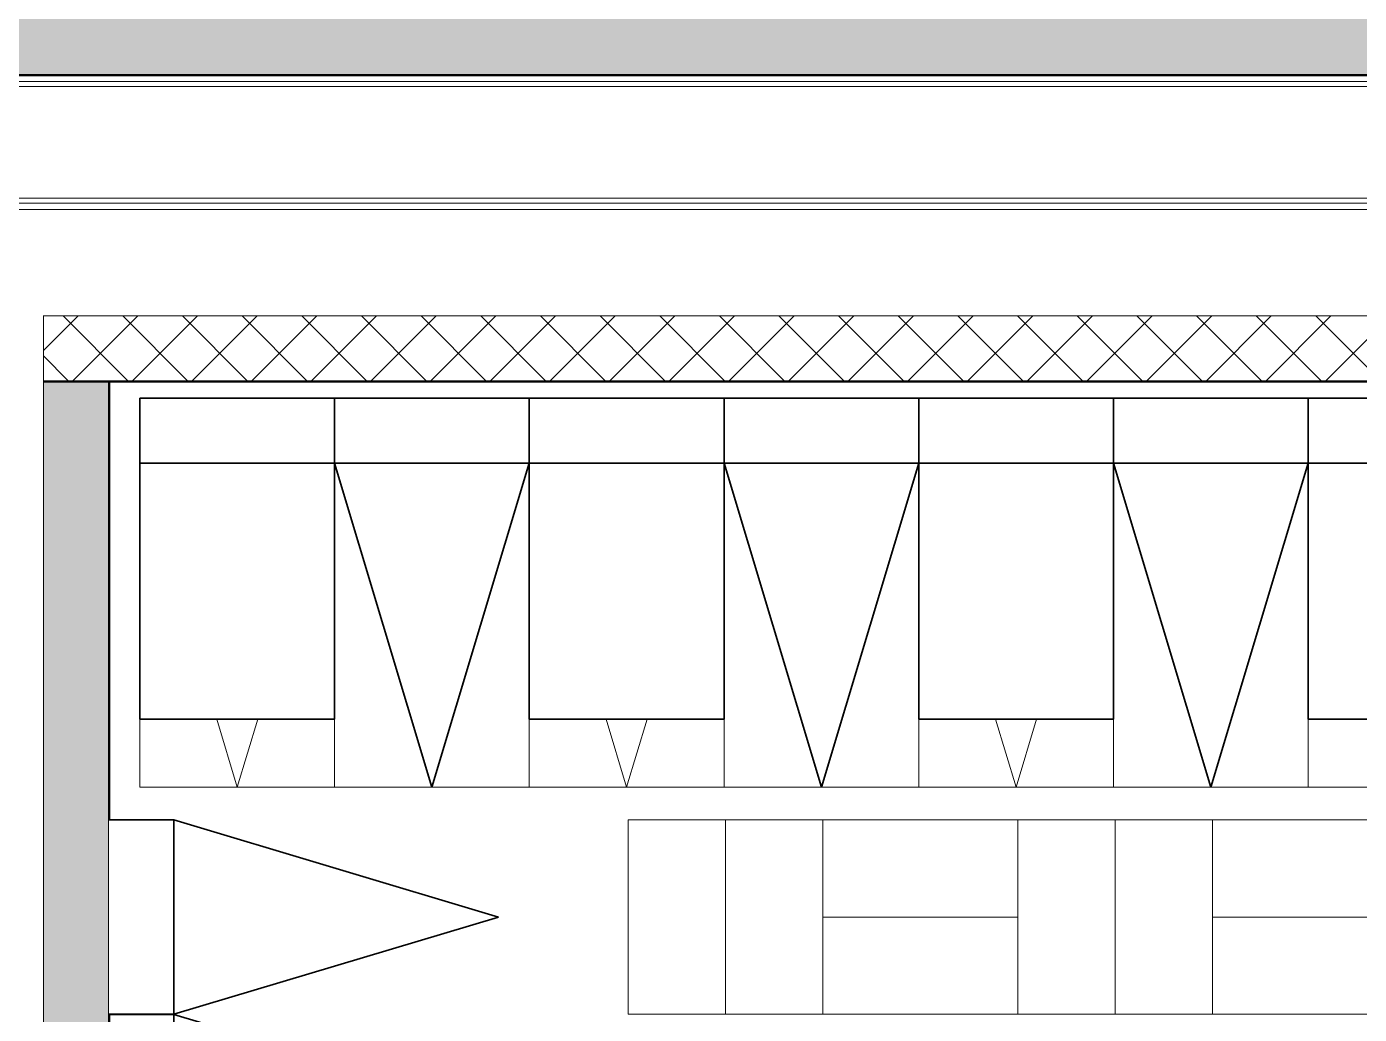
# Model space of a CAD drawing. Header units: millimetres. Extents: x -48147 to 1417267, y -496296 to 18123.
# Drawn here: x 1397013 to 1399067, y -489121 to -487598 of the extents above; entities that cross this region are included whole.
import ezdxf

# ---------------------------------------------------------------- set-up
doc = ezdxf.new("R2010")
doc.units = ezdxf.units.MM
doc.header["$MEASUREMENT"] = 0
doc.linetypes.add('Wipeout_Contour', pattern=[1000, 0, -1000])
for name, color, linetype in [('A-230-M_FLOOR.IFC Import', 7, 'Continuous'), ('New_A-20-M_ Acoustic chambers', 7, 'Continuous'), ('New_A-25-M_Wall_Int', 7, 'Continuous'), ('S-280-M_STRUCT_FRAME.IFC Import', 7, 'Continuous')]:
    doc.layers.add(name, color=color, linetype=linetype)
for name, color, linetype, lineweight, true_color in [('A-230-M_FLOOR.IFC Import_Pen_No__109', 7, 'Continuous', 15, 0xa6a6a6), ('A-230-M_FLOOR.IFC Import_Pen_No__29', 7, 'Continuous', 50, 0x2a2a2a), ('New_A-20-M_ Acoustic chambers _Pen_No__162', 7, 'Continuous', 0, 0xe47200), ('New_A-20-M_ Acoustic chambers _Pen_No__27', 7, 'Continuous', 50, 0x2a2a2a), ('New_A-20-M_ Acoustic chambers _Pen_No__29', 7, 'Continuous', 50, 0x2a2a2a), ('New_A-20-M_ Acoustic chambers _Pen_No__53', 7, 'Continuous', 35, 0x444444), ('New_A-20-M_ Acoustic chambers _Pen_No__81', 7, 'Continuous', 20, 0x6a6a6a)]:
    doc.layers.add(name, color=color, linetype=linetype, lineweight=lineweight, true_color=true_color)
doc.layers.add('New_A-20-M_ Acoustic chambers _Pen_No__101', color=252, linetype='Continuous', lineweight=15)
doc.layers.add('S-280-M_STRUCT_FRAME.IFC Import_Pen_No__90', color=8, linetype='Continuous', lineweight=20)

# ---------------------------------------------------------------- blocks, each defined once
blk = doc.blocks.new('Section Elem_102_2', base_point=(1376122.5, -491272.8))
at = {"layer": 'New_A-20-M_ Acoustic chambers _Pen_No__162', "linetype": 'Continuous', "lineweight": 0, "true_color": 0x391c00}
blk.add_hatch(color=28, dxfattribs=at).paths.add_polyline_path([(1397140.4, -491270.8), (1397140.4, -488144.8), (1397038.4, -488144.8), (1397038.4, -491270.8)])
at = {"layer": 'New_A-20-M_ Acoustic chambers _Pen_No__27', "linetype": 'Continuous'}
for p, q in [((1397038.4, -488144.8), (1397038.4, -491270.8)), ((1397140.4, -488144.8), (1397140.4, -488820.8)), ((1397140.4, -489120.8), (1397140.4, -489120.9)), ((1397140.4, -489420.8), (1397140.4, -489420.9)), ((1397140.4, -489720.8), (1397140.4, -489720.9)), ((1397140.4, -490020.8), (1397140.4, -490020.9)), ((1397140.4, -491220.8), (1397140.4, -491270.8))]:
    blk.add_line(p, q, dxfattribs=at)
at = {"layer": 'New_A-20-M_ Acoustic chambers _Pen_No__27', "linetype": 'Continuous', "flags": 128}
blk.add_lwpolyline([(1397140.4, -488820.8), (1397140.4, -489120.9), (1397140.4, -489420.8), (1397140.4, -489720.8), (1397140.4, -490020.8), (1397140.4, -490320.8), (1397140.4, -490620.8), (1397140.4, -490920.8), (1397140.4, -491220.8)], dxfattribs=at)
blk = doc.blocks.new('Section Elem_348_2', base_point=(1376122.5, -491272.8))
at = {"color": 254, "linetype": 'Wipeout_Contour', "lineweight": 0, "ltscale": 5930724.459498076}
blk.add_wipeout([(1397038.4, -488042.8), (1397038.4, -488144.8), (1403037.9, -488144.8), (1403037.9, -488042.8)], dxfattribs=at).dxf.layer = 'New_A-20-M_ Acoustic chambers'
at = {"layer": 'New_A-20-M_ Acoustic chambers _Pen_No__81', "linetype": 'Continuous'}
h = blk.add_hatch(dxfattribs=at)
h.set_pattern_fill('Concrete_Block_0002', color=256, style=0, pattern_type=2)
h.set_pattern_definition([(45, (1376122.47, -491272.82), (-45.96194, 45.96194), []), (135, (1376122.47, -491272.82), (45.96194, 45.96194), [])])
h.paths.add_polyline_path([(1397038.4, -488042.8), (1397038.4, -488144.8), (1403037.9, -488144.8), (1403037.9, -488042.8)])
at = {"layer": 'New_A-20-M_ Acoustic chambers _Pen_No__29', "linetype": 'Continuous'}
for p, q in [((1397038.4, -488042.8), (1397038.4, -488144.8)), ((1403037.9, -488042.8), (1397038.4, -488042.8)), ((1397140.4, -488144.8), (1397038.4, -488144.8)), ((1402935.9, -488144.8), (1397140.4, -488144.8))]:
    blk.add_line(p, q, dxfattribs=at)
blk = doc.blocks.new('Section Elem_380_2', base_point=(1376122.5, -491272.8))
at = {"color": 254, "linetype": 'Wipeout_Contour', "lineweight": 0, "ltscale": 11846490.09063876}
blk.add_wipeout([(1399648.9, -487879.6), (1396919, -487879.6), (1396919, -491272.8), (1397038.4, -491272.8), (1397038.4, -491270.8), (1397038.4, -488144.8), (1397038.4, -488042.8), (1399648.9, -488042.8)], dxfattribs=at).dxf.layer = 'New_A-25-M_Wall_Int'
blk = doc.blocks.new('Section Elem_493_2', base_point=(1376122.5, -491272.8))
at = {"color": 254, "linetype": 'Wipeout_Contour', "lineweight": 0, "ltscale": 5930338.801088404}
blk.add_wipeout([(1403105.6, -487870), (1396919, -487870), (1396919, -487879.6), (1403105.6, -487879.6)], dxfattribs=at).dxf.layer = 'S-280-M_STRUCT_FRAME.IFC Import'
at = {"color": 254, "linetype": 'Wipeout_Contour', "lineweight": 0, "ltscale": 5930331.01711249}
blk.add_wipeout([(1403105.6, -487867.8), (1396919, -487867.8), (1396919, -487870), (1403105.6, -487870)], dxfattribs=at).dxf.layer = 'S-280-M_STRUCT_FRAME.IFC Import'
at = {"layer": 'S-280-M_STRUCT_FRAME.IFC Import_Pen_No__90', "linetype": 'Continuous'}
blk.add_line((1403105.6, -487879.6), (1396919, -487879.6), dxfattribs=at)
at = {"color": 254, "linetype": 'Wipeout_Contour', "lineweight": 0, "ltscale": 5930326.015271951}
blk.add_wipeout([(1403105.6, -487862.4), (1396919, -487862.4), (1396919, -487867.8), (1403105.6, -487867.8)], dxfattribs=at).dxf.layer = 'S-280-M_STRUCT_FRAME.IFC Import'
at = {"color": 254, "linetype": 'Wipeout_Contour', "lineweight": 0, "ltscale": 5930209.03482808}
blk.add_wipeout([(1403105.6, -487690), (1396919, -487690), (1396919, -487862.4), (1403105.6, -487862.4)], dxfattribs=at).dxf.layer = 'S-280-M_STRUCT_FRAME.IFC Import'
at = {"layer": 'S-280-M_STRUCT_FRAME.IFC Import_Pen_No__90', "linetype": 'Continuous'}
for p, q in [((1403105.6, -487862.4), (1396919, -487862.4)), ((1403105.6, -487870), (1396919, -487870))]:
    blk.add_line(p, q, dxfattribs=at)
at = {"color": 254, "linetype": 'Wipeout_Contour', "lineweight": 0, "ltscale": 5930092.055835439}
blk.add_wipeout([(1403105.6, -487684.6), (1396919, -487684.6), (1396919, -487690), (1403105.6, -487690)], dxfattribs=at).dxf.layer = 'S-280-M_STRUCT_FRAME.IFC Import'
at = {"color": 254, "linetype": 'Wipeout_Contour', "lineweight": 0, "ltscale": 5930087.055699028}
blk.add_wipeout([(1403105.6, -487682.4), (1396919, -487682.4), (1396919, -487684.6), (1403105.6, -487684.6)], dxfattribs=at).dxf.layer = 'S-280-M_STRUCT_FRAME.IFC Import'
at = {"color": 254, "linetype": 'Wipeout_Contour', "lineweight": 0, "ltscale": 5930079.276061809}
blk.add_wipeout([(1403105.6, -487672.8), (1396919, -487672.8), (1396919, -487682.4), (1403105.6, -487682.4)], dxfattribs=at).dxf.layer = 'S-280-M_STRUCT_FRAME.IFC Import'
at = {"layer": 'S-280-M_STRUCT_FRAME.IFC Import_Pen_No__90', "linetype": 'Continuous'}
for p, q in [((1403105.6, -487682.4), (1396919, -487682.4)), ((1403105.6, -487690), (1396919, -487690))]:
    blk.add_line(p, q, dxfattribs=at)
blk = doc.blocks.new('Section Elem_725_2', base_point=(1376122.5, -491272.8))
at = {"color": 254, "linetype": 'Wipeout_Contour', "lineweight": 0, "ltscale": 5919976.239013668}
blk.add_wipeout([(1385633.6, -487672.8), (1409087.1, -487672.8), (1409087.1, -487522.8), (1385633.6, -487522.8)], dxfattribs=at).dxf.layer = 'A-230-M_FLOOR.IFC Import'
at = {"layer": 'A-230-M_FLOOR.IFC Import_Pen_No__109', "linetype": 'Continuous'}
h = blk.add_hatch(dxfattribs=at)
h.set_pattern_fill('Lightweight_Concrete_0002', color=256, style=0, pattern_type=2)
h.set_pattern_definition([(0, (1376122.47, -491272.82), (0, 389.7114), [24.375, -200.625]), (0, (1376234.97, -491077.97), (0, 389.7114), [24.375, -200.625]), (60, (1376122.47, -491272.82), (-337.5, 194.8557), [24.375, -200.625]), (60, (1376347.47, -491272.82), (-337.5, 194.8557), [24.375, -200.625]), (120, (1376146.84, -491272.82), (337.5, 194.8557), [24.375, -200.625]), (120, (1376371.84, -491272.82), (337.5, 194.8557), [24.375, -200.625]), (0, (1376122.47, -491235.32), (0, 75), [0, -75, 0, -112.5]), (45, (1376159.97, -491235.32), (-53.03301, 53.03301), [0, -56.25, 0, -93.75])])
h.paths.add_polyline_path([(1385633.6, -487672.8), (1409087.1, -487672.8), (1409087.1, -487522.8), (1385633.6, -487522.8)])
at = {"layer": 'A-230-M_FLOOR.IFC Import_Pen_No__29', "linetype": 'Continuous'}
blk.add_line((1403156.1, -487672.8), (1396919, -487672.8), dxfattribs=at)
blk = doc.blocks.new('Section Elem_771_2', base_point=(1376122.5, -491272.8))
at = {"color": 254, "linetype": 'Wipeout_Contour', "lineweight": 0, "ltscale": 4441466.1082917}
blk.add_wipeout([(1397637.9, -488770.8), (1397487.9, -488270.8), (1397487.9, -488770.8)], dxfattribs=at).dxf.layer = 'New_A-20-M_ Acoustic chambers'
at = {"color": 254, "linetype": 'Wipeout_Contour', "lineweight": 0, "ltscale": 5925550.808592255}
blk.add_wipeout([(1398387.9, -488665.8), (1398687.9, -488665.8), (1398687.9, -488270.8), (1398387.9, -488270.8)], dxfattribs=at).dxf.layer = 'New_A-20-M_ Acoustic chambers'
at = {"color": 254, "linetype": 'Wipeout_Contour', "lineweight": 0, "ltscale": 4440994.618661903}
blk.add_wipeout([(1397369.4, -488665.8), (1397306.4, -488665.8), (1397337.9, -488770.8)], dxfattribs=at).dxf.layer = 'New_A-20-M_ Acoustic chambers'
at = {"color": 254, "linetype": 'Wipeout_Contour', "lineweight": 0, "ltscale": 5921126.140803089}
blk.add_wipeout([(1397140.4, -489120.8), (1397240.4, -489120.8), (1397240.4, -488820.9), (1397140.4, -488820.9)], dxfattribs=at).dxf.layer = 'New_A-20-M_ Acoustic chambers'
at = {"color": 254, "linetype": 'Wipeout_Contour', "lineweight": 0, "ltscale": 5924240.968036253}
blk.add_wipeout([(1398090.4, -489120.8), (1398090.4, -488820.8), (1397940.4, -488820.8), (1397940.4, -489120.8)], dxfattribs=at).dxf.layer = 'New_A-20-M_ Acoustic chambers'
at = {"color": 254, "linetype": 'Wipeout_Contour', "lineweight": 0, "ltscale": 5926506.450033916}
blk.add_wipeout([(1398690.4, -489120.8), (1398690.4, -488820.8), (1398540.4, -488820.8), (1398540.4, -489120.8)], dxfattribs=at).dxf.layer = 'New_A-20-M_ Acoustic chambers'
at = {"color": 254, "linetype": 'Wipeout_Contour', "lineweight": 0, "ltscale": 5927823.434293173}
blk.add_wipeout([(1398840.4, -488970.8), (1399140.4, -488970.8), (1399140.4, -488820.8), (1398840.4, -488820.8)], dxfattribs=at).dxf.layer = 'New_A-20-M_ Acoustic chambers'
at = {"layer": 'New_A-20-M_ Acoustic chambers _Pen_No__101', "linetype": 'Continuous'}
blk.add_line((1397940.4, -488820.8), (1397940.4, -489120.8), dxfattribs=at)
at = {"color": 254, "linetype": 'Wipeout_Contour', "lineweight": 0, "ltscale": 4442031.561717462}
blk.add_wipeout([(1397637.9, -488770.8), (1397787.9, -488770.8), (1397787.9, -488270.8)], dxfattribs=at).dxf.layer = 'New_A-20-M_ Acoustic chambers'
at = {"color": 254, "linetype": 'Wipeout_Contour', "lineweight": 0, "ltscale": 4444864.561812322}
blk.add_wipeout([(1398687.9, -488270.8), (1398687.9, -488770.8), (1398837.9, -488770.8)], dxfattribs=at).dxf.layer = 'New_A-20-M_ Acoustic chambers'
at = {"color": 254, "linetype": 'Wipeout_Contour', "lineweight": 0, "ltscale": 4444392.946293395}
blk.add_wipeout([(1398569.4, -488665.8), (1398506.4, -488665.8), (1398537.9, -488770.8)], dxfattribs=at).dxf.layer = 'New_A-20-M_ Acoustic chambers'
at = {"color": 254, "linetype": 'Wipeout_Contour', "lineweight": 0, "ltscale": 5922159.5942029}
blk.add_wipeout([(1397240.4, -488820.9), (1397740.3, -488970.9), (1397740.4, -488970.8), (1397240.4, -488820.8)], dxfattribs=at).dxf.layer = 'New_A-20-M_ Acoustic chambers'
at = {"color": 254, "linetype": 'Wipeout_Contour', "lineweight": 0, "ltscale": 5924807.328606274}
blk.add_wipeout([(1398090.4, -488820.8), (1398090.4, -489120.8), (1398240.4, -489120.8), (1398240.4, -488820.8)], dxfattribs=at).dxf.layer = 'New_A-20-M_ Acoustic chambers'
at = {"color": 254, "linetype": 'Wipeout_Contour', "lineweight": 0, "ltscale": 5928021.400780907}
blk.add_wipeout([(1399140.4, -488970.8), (1398840.4, -488970.8), (1398840.4, -489120.8), (1399140.4, -489120.8)], dxfattribs=at).dxf.layer = 'New_A-20-M_ Acoustic chambers'
at = {"color": 254, "linetype": 'Wipeout_Contour', "lineweight": 0, "ltscale": 5921324.334475413}
blk.add_wipeout([(1397140.4, -489120.8), (1397140.4, -489120.9), (1397240.4, -489120.9), (1397240.4, -489120.8)], dxfattribs=at).dxf.layer = 'New_A-20-M_ Acoustic chambers'
at = {"layer": 'New_A-20-M_ Acoustic chambers _Pen_No__101', "linetype": 'Continuous'}
for p, q in [((1398090.4, -488820.8), (1397940.4, -488820.8)), ((1398090.4, -489120.8), (1398090.4, -488820.8)), ((1398090.4, -489120.8), (1397940.4, -489120.8))]:
    blk.add_line(p, q, dxfattribs=at)
at = {"color": 254, "linetype": 'Wipeout_Contour', "lineweight": 0, "ltscale": 4441583.526148444}
blk.add_wipeout([(1397637.9, -488770.8), (1397787.9, -488270.8), (1397487.9, -488270.8)], dxfattribs=at).dxf.layer = 'New_A-20-M_ Acoustic chambers'
at = {"color": 254, "linetype": 'Wipeout_Contour', "lineweight": 0, "ltscale": 4445430.06804117}
blk.add_wipeout([(1398837.9, -488770.8), (1398987.9, -488770.8), (1398987.9, -488270.8)], dxfattribs=at).dxf.layer = 'New_A-20-M_ Acoustic chambers'
at = {"color": 254, "linetype": 'Wipeout_Contour', "lineweight": 0, "ltscale": 5927072.837083847}
blk.add_wipeout([(1398690.4, -488820.8), (1398690.4, -489120.8), (1398840.4, -489120.8), (1398840.4, -488820.8)], dxfattribs=at).dxf.layer = 'New_A-20-M_ Acoustic chambers'
at = {"color": 254, "linetype": 'Wipeout_Contour', "lineweight": 0, "ltscale": 5922357.801017534}
blk.add_wipeout([(1397240.4, -489120.8), (1397240.4, -489120.9), (1397740.4, -488970.9), (1397740.3, -488970.9)], dxfattribs=at).dxf.layer = 'New_A-20-M_ Acoustic chambers'
at = {"color": 254, "linetype": 'Wipeout_Contour', "lineweight": 0, "ltscale": 5925755.890447762}
blk.add_wipeout([(1398540.4, -488970.8), (1398240.4, -488970.8), (1398240.4, -489120.8), (1398540.4, -489120.8)], dxfattribs=at).dxf.layer = 'New_A-20-M_ Acoustic chambers'
at = {"layer": 'New_A-20-M_ Acoustic chambers _Pen_No__101', "linetype": 'Continuous'}
for p, q in [((1398690.4, -489120.8), (1398690.4, -488820.8)), ((1398840.4, -488820.8), (1398690.4, -488820.8)), ((1398840.4, -488820.8), (1398840.4, -488970.8)), ((1398840.4, -488820.8), (1399140.4, -488820.8)), ((1399140.4, -488970.8), (1398840.4, -488970.8)), ((1398840.4, -489120.8), (1398840.4, -488970.8)), ((1398240.4, -489120.8), (1398090.4, -489120.8)), ((1398240.4, -489120.8), (1398540.4, -489120.8)), ((1398540.4, -489120.8), (1398690.4, -489120.8)), ((1398840.4, -489120.8), (1398690.4, -489120.8)), ((1398840.4, -489120.8), (1399140.4, -489120.8))]:
    blk.add_line(p, q, dxfattribs=at)
at = {"color": 254, "linetype": 'Wipeout_Contour', "lineweight": 0, "ltscale": 5921019.470560783}
blk.add_wipeout([(1397187.9, -488665.8), (1397487.9, -488665.8), (1397487.9, -488270.8), (1397187.9, -488270.8)], dxfattribs=at).dxf.layer = 'New_A-20-M_ Acoustic chambers'
at = {"color": 254, "linetype": 'Wipeout_Contour', "lineweight": 0, "ltscale": 5923285.086667338}
blk.add_wipeout([(1397787.9, -488665.8), (1398087.9, -488665.8), (1398087.9, -488270.8), (1397787.9, -488270.8)], dxfattribs=at).dxf.layer = 'New_A-20-M_ Acoustic chambers'
at = {"color": 254, "linetype": 'Wipeout_Contour', "lineweight": 0, "ltscale": 4444982.132463316}
blk.add_wipeout([(1398837.9, -488770.8), (1398987.9, -488270.8), (1398687.9, -488270.8)], dxfattribs=at).dxf.layer = 'New_A-20-M_ Acoustic chambers'
at = {"color": 254, "linetype": 'Wipeout_Contour', "lineweight": 0, "ltscale": 4441458.502736836}
blk.add_wipeout([(1397240.4, -489120.8), (1397740.3, -488970.9), (1397240.4, -488820.9)], dxfattribs=at).dxf.layer = 'New_A-20-M_ Acoustic chambers'
at = {"color": 254, "linetype": 'Wipeout_Contour', "lineweight": 0, "ltscale": 5925557.848271773}
blk.add_wipeout([(1398240.4, -488970.8), (1398540.4, -488970.8), (1398540.4, -488820.8), (1398240.4, -488820.8)], dxfattribs=at).dxf.layer = 'New_A-20-M_ Acoustic chambers'
at = {"layer": 'New_A-20-M_ Acoustic chambers _Pen_No__101', "linetype": 'Continuous'}
for p, q in [((1398240.4, -488820.8), (1398090.4, -488820.8)), ((1398240.4, -488820.8), (1398240.4, -488970.8)), ((1398240.4, -488820.8), (1398540.4, -488820.8)), ((1398540.4, -488820.8), (1398540.4, -488970.8)), ((1398540.4, -488820.8), (1398690.4, -488820.8)), ((1397740.4, -488970.9), (1397240.4, -489120.9)), ((1397740.3, -488970.9), (1397740.4, -488970.9)), ((1397740.4, -488970.8), (1397740.4, -488970.8)), ((1398540.4, -488970.8), (1398240.4, -488970.8)), ((1398240.4, -489120.8), (1398240.4, -488970.8)), ((1398540.4, -488970.8), (1398540.4, -489120.8))]:
    blk.add_line(p, q, dxfattribs=at)
at = {"layer": 'New_A-20-M_ Acoustic chambers _Pen_No__53', "linetype": 'Continuous', "flags": 128}
for points in [[(1397140.4, -489120.8), (1397240.4, -489120.8), (1397740.4, -488970.8)], [(1397740.4, -489270.9), (1397240.4, -489120.9), (1397140.4, -489120.9)]]:
    blk.add_lwpolyline(points, dxfattribs=at)
at = {"color": 254, "linetype": 'Wipeout_Contour', "lineweight": 0, "ltscale": 5920692.805425076}
blk.add_wipeout([(1397187.9, -488270.8), (1397487.9, -488270.8), (1397487.9, -488170.8), (1397187.9, -488170.8)], dxfattribs=at).dxf.layer = 'New_A-20-M_ Acoustic chambers'
at = {"color": 254, "linetype": 'Wipeout_Contour', "lineweight": 0, "ltscale": 5922958.546481622}
blk.add_wipeout([(1397787.9, -488270.8), (1398087.9, -488270.8), (1398087.9, -488170.8), (1397787.9, -488170.8)], dxfattribs=at).dxf.layer = 'New_A-20-M_ Acoustic chambers'
at = {"color": 254, "linetype": 'Wipeout_Contour', "lineweight": 0, "ltscale": 5925224.39327217}
blk.add_wipeout([(1398687.9, -488170.8), (1398387.9, -488170.8), (1398387.9, -488270.8), (1398687.9, -488270.8)], dxfattribs=at).dxf.layer = 'New_A-20-M_ Acoustic chambers'
at = {"color": 254, "linetype": 'Wipeout_Contour', "lineweight": 0, "ltscale": 5921036.775560884}
blk.add_wipeout([(1397187.9, -488665.8), (1397187.9, -488770.8), (1397337.9, -488770.8), (1397306.4, -488665.8)], dxfattribs=at).dxf.layer = 'New_A-20-M_ Acoustic chambers'
at = {"color": 254, "linetype": 'Wipeout_Contour', "lineweight": 0, "ltscale": 4442693.742765113}
blk.add_wipeout([(1397969.4, -488665.8), (1397906.4, -488665.8), (1397937.9, -488770.8)], dxfattribs=at).dxf.layer = 'New_A-20-M_ Acoustic chambers'
at = {"color": 254, "linetype": 'Wipeout_Contour', "lineweight": 0, "ltscale": 5926193.317027298}
blk.add_wipeout([(1398569.4, -488665.8), (1398537.9, -488770.8), (1398687.9, -488770.8), (1398687.9, -488665.8)], dxfattribs=at).dxf.layer = 'New_A-20-M_ Acoustic chambers'
at = {"color": 254, "linetype": 'Wipeout_Contour', "lineweight": 0, "ltscale": 5920927.947025807}
blk.add_wipeout([(1397140.4, -488820.9), (1397240.4, -488820.9), (1397240.4, -488820.8), (1397140.4, -488820.8)], dxfattribs=at).dxf.layer = 'New_A-20-M_ Acoustic chambers'
at = {"layer": 'New_A-20-M_ Acoustic chambers _Pen_No__101', "linetype": 'Continuous'}
for p, q in [((1397187.9, -488270.8), (1397187.9, -488665.8)), ((1397187.9, -488665.8), (1397187.9, -488770.8)), ((1398687.9, -488665.8), (1398687.9, -488770.8)), ((1397140.4, -488820.9), (1397240.4, -488820.9)), ((1397240.4, -488820.9), (1397740.3, -488970.9))]:
    blk.add_line(p, q, dxfattribs=at)
at = {"layer": 'New_A-20-M_ Acoustic chambers _Pen_No__53', "linetype": 'Continuous', "flags": 128}
for points in [[(1397187.9, -488170.8), (1397187.9, -488270.8), (1397187.9, -488665.8)], [(1397740.4, -488970.8), (1397240.4, -488820.8), (1397140.4, -488820.8)], [(1397240.4, -488820.8), (1397240.4, -489120.9), (1397240.4, -489420.8), (1397240.4, -489420.9), (1397240.4, -489720.9), (1397240.4, -490020.8), (1397240.4, -490020.9), (1397240.4, -490320.8), (1397240.4, -490620.8), (1397240.4, -490920.8)]]:
    blk.add_lwpolyline(points, dxfattribs=at)
at = {"color": 254, "linetype": 'Wipeout_Contour', "lineweight": 0, "ltscale": 5921825.662730706}
blk.add_wipeout([(1397487.9, -488270.8), (1397787.9, -488270.8), (1397787.9, -488170.8), (1397487.9, -488170.8)], dxfattribs=at).dxf.layer = 'New_A-20-M_ Acoustic chambers'
at = {"color": 254, "linetype": 'Wipeout_Contour', "lineweight": 0, "ltscale": 5926357.356267958}
blk.add_wipeout([(1398987.9, -488270.8), (1398987.9, -488170.8), (1398687.9, -488170.8), (1398687.9, -488270.8)], dxfattribs=at).dxf.layer = 'New_A-20-M_ Acoustic chambers'
at = {"color": 254, "linetype": 'Wipeout_Contour', "lineweight": 0, "ltscale": 4443282.789657418}
blk.add_wipeout([(1398087.9, -488270.8), (1398237.9, -488770.8), (1398387.9, -488270.8)], dxfattribs=at).dxf.layer = 'New_A-20-M_ Acoustic chambers'
at = {"color": 254, "linetype": 'Wipeout_Contour', "lineweight": 0, "ltscale": 5921662.202123661}
blk.add_wipeout([(1397337.9, -488770.8), (1397487.9, -488770.8), (1397487.9, -488665.8), (1397369.4, -488665.8)], dxfattribs=at).dxf.layer = 'New_A-20-M_ Acoustic chambers'
at = {"layer": 'New_A-20-M_ Acoustic chambers _Pen_No__101', "linetype": 'Continuous'}
for p, q in [((1397487.9, -488270.8), (1397487.9, -488665.8)), ((1398687.9, -488665.8), (1398687.9, -488270.8)), ((1397306.4, -488665.8), (1397337.9, -488770.8)), ((1397337.9, -488770.8), (1397369.4, -488665.8)), ((1397487.9, -488665.8), (1397487.9, -488770.8)), ((1397487.9, -488770.8), (1397187.9, -488770.8))]:
    blk.add_line(p, q, dxfattribs=at)
at = {"layer": 'New_A-20-M_ Acoustic chambers _Pen_No__53', "linetype": 'Continuous'}
for p, q in [((1397487.9, -488270.8), (1397637.9, -488770.8)), ((1398687.9, -488270.8), (1398837.9, -488770.8)), ((1397187.9, -488665.8), (1397487.9, -488665.8))]:
    blk.add_line(p, q, dxfattribs=at)
at = {"layer": 'New_A-20-M_ Acoustic chambers _Pen_No__53', "linetype": 'Continuous', "flags": 128}
for points in [[(1397487.9, -488665.8), (1397487.9, -488270.8), (1397487.9, -488170.8)], [(1398687.9, -488665.8), (1398687.9, -488270.8), (1398687.9, -488170.8)]]:
    blk.add_lwpolyline(points, dxfattribs=at)
at = {"color": 254, "linetype": 'Wipeout_Contour', "lineweight": 0, "ltscale": 4443165.295369896}
blk.add_wipeout([(1398237.9, -488770.8), (1398087.9, -488270.8), (1398087.9, -488770.8)], dxfattribs=at).dxf.layer = 'New_A-20-M_ Acoustic chambers'
at = {"color": 254, "linetype": 'Wipeout_Contour', "lineweight": 0, "ltscale": 5927816.63623563}
blk.add_wipeout([(1398987.9, -488665.8), (1399287.9, -488665.8), (1399287.9, -488270.8), (1398987.9, -488270.8)], dxfattribs=at).dxf.layer = 'New_A-20-M_ Acoustic chambers'
at = {"color": 254, "linetype": 'Wipeout_Contour', "lineweight": 0, "ltscale": 5927490.345675485}
blk.add_wipeout([(1399287.9, -488270.8), (1399287.9, -488170.8), (1398987.9, -488170.8), (1398987.9, -488270.8)], dxfattribs=at).dxf.layer = 'New_A-20-M_ Acoustic chambers'
at = {"color": 254, "linetype": 'Wipeout_Contour', "lineweight": 0, "ltscale": 4443730.775215838}
blk.add_wipeout([(1398387.9, -488270.8), (1398237.9, -488770.8), (1398387.9, -488770.8)], dxfattribs=at).dxf.layer = 'New_A-20-M_ Acoustic chambers'
at = {"color": 254, "linetype": 'Wipeout_Contour', "lineweight": 0, "ltscale": 5923927.706630614}
blk.add_wipeout([(1397937.9, -488770.8), (1398087.9, -488770.8), (1398087.9, -488665.8), (1397969.4, -488665.8)], dxfattribs=at).dxf.layer = 'New_A-20-M_ Acoustic chambers'
at = {"color": 254, "linetype": 'Wipeout_Contour', "lineweight": 0, "ltscale": 5927833.519004238}
blk.add_wipeout([(1398987.9, -488665.8), (1398987.9, -488770.8), (1399137.9, -488770.8), (1399106.4, -488665.8)], dxfattribs=at).dxf.layer = 'New_A-20-M_ Acoustic chambers'
at = {"layer": 'New_A-20-M_ Acoustic chambers _Pen_No__101', "linetype": 'Continuous'}
for p, q in [((1398987.9, -488270.8), (1398987.9, -488665.8)), ((1398087.9, -488665.8), (1398087.9, -488770.8)), ((1398987.9, -488665.8), (1398987.9, -488770.8)), ((1398987.9, -488770.8), (1398687.9, -488770.8)), ((1399287.9, -488770.8), (1398987.9, -488770.8))]:
    blk.add_line(p, q, dxfattribs=at)
at = {"layer": 'New_A-20-M_ Acoustic chambers _Pen_No__53', "linetype": 'Continuous'}
for p, q in [((1398987.9, -488270.8), (1398987.9, -488665.8)), ((1398987.9, -488665.8), (1399287.9, -488665.8))]:
    blk.add_line(p, q, dxfattribs=at)
at = {"layer": 'New_A-20-M_ Acoustic chambers _Pen_No__53', "linetype": 'Continuous', "flags": 128}
blk.add_lwpolyline([(1398837.9, -488770.8), (1398987.9, -488270.8), (1398987.9, -488170.8)], dxfattribs=at)
at = {"color": 254, "linetype": 'Wipeout_Contour', "lineweight": 0, "ltscale": 5924091.456676187}
blk.add_wipeout([(1398387.9, -488170.8), (1398087.9, -488170.8), (1398087.9, -488270.8), (1398387.9, -488270.8)], dxfattribs=at).dxf.layer = 'New_A-20-M_ Acoustic chambers'
at = {"color": 254, "linetype": 'Wipeout_Contour', "lineweight": 0, "ltscale": 5923302.250815205}
blk.add_wipeout([(1397787.9, -488665.8), (1397787.9, -488770.8), (1397937.9, -488770.8), (1397906.4, -488665.8)], dxfattribs=at).dxf.layer = 'New_A-20-M_ Acoustic chambers'
at = {"color": 254, "linetype": 'Wipeout_Contour', "lineweight": 0, "ltscale": 5925567.831992805}
blk.add_wipeout([(1398387.9, -488665.8), (1398387.9, -488770.8), (1398537.9, -488770.8), (1398506.4, -488665.8)], dxfattribs=at).dxf.layer = 'New_A-20-M_ Acoustic chambers'
at = {"layer": 'New_A-20-M_ Acoustic chambers _Pen_No__101', "linetype": 'Continuous'}
for p, q in [((1397787.9, -488270.8), (1397787.9, -488665.8)), ((1398087.9, -488270.8), (1398087.9, -488665.8)), ((1398387.9, -488665.8), (1398387.9, -488270.8)), ((1397787.9, -488665.8), (1397787.9, -488770.8)), ((1397906.4, -488665.8), (1397937.9, -488770.8)), ((1397937.9, -488770.8), (1397969.4, -488665.8)), ((1398387.9, -488665.8), (1398387.9, -488770.8)), ((1398506.4, -488665.8), (1398537.9, -488770.8)), ((1398537.9, -488770.8), (1398569.4, -488665.8)), ((1397787.9, -488770.8), (1397487.9, -488770.8)), ((1398087.9, -488770.8), (1397787.9, -488770.8)), ((1398387.9, -488770.8), (1398087.9, -488770.8)), ((1398687.9, -488770.8), (1398387.9, -488770.8))]:
    blk.add_line(p, q, dxfattribs=at)
at = {"layer": 'New_A-20-M_ Acoustic chambers _Pen_No__53', "linetype": 'Continuous'}
for p, q in [((1397787.9, -488270.8), (1397787.9, -488665.8)), ((1398087.9, -488270.8), (1398237.9, -488770.8)), ((1398387.9, -488270.8), (1398387.9, -488665.8)), ((1397787.9, -488665.8), (1398087.9, -488665.8)), ((1398387.9, -488665.8), (1398687.9, -488665.8))]:
    blk.add_line(p, q, dxfattribs=at)
at = {"layer": 'New_A-20-M_ Acoustic chambers _Pen_No__53', "linetype": 'Continuous', "flags": 128}
for points in [[(1402887.9, -488170.8), (1402587.9, -488170.8), (1402287.9, -488170.8), (1401987.9, -488170.8), (1401687.9, -488170.8), (1401387.9, -488170.8), (1401087.9, -488170.8), (1400787.9, -488170.8), (1400487.9, -488170.8), (1400187.9, -488170.8), (1399887.9, -488170.8), (1399587.9, -488170.8), (1399287.9, -488170.8), (1398987.9, -488170.8), (1398687.9, -488170.8), (1398387.9, -488170.8), (1398087.9, -488170.8), (1397787.9, -488170.8), (1397487.9, -488170.8), (1397187.9, -488170.8)], [(1397637.9, -488770.8), (1397787.9, -488270.8), (1397787.9, -488170.8)], [(1398087.9, -488665.8), (1398087.9, -488270.8), (1398087.9, -488170.8)], [(1398237.9, -488770.8), (1398387.9, -488270.8), (1398387.9, -488170.8)], [(1402887.9, -488270.8), (1402587.9, -488270.8), (1402287.9, -488270.8), (1401987.9, -488270.8), (1401687.9, -488270.8), (1401387.9, -488270.8), (1401087.9, -488270.8), (1400787.9, -488270.8), (1400487.9, -488270.8), (1400187.9, -488270.8), (1399887.9, -488270.8), (1399587.9, -488270.8), (1399287.9, -488270.8), (1398987.9, -488270.8), (1398687.9, -488270.8), (1398387.9, -488270.8), (1398087.9, -488270.8), (1397787.9, -488270.8), (1397487.9, -488270.8), (1397187.9, -488270.8)]]:
    blk.add_lwpolyline(points, dxfattribs=at)

msp = doc.modelspace()

# ---------------------------------------------------------------- block references
at = {"layer": 'New_A-20-M_ Acoustic chambers'}
msp.add_blockref('Section Elem_102_2', (1376122.5, -491272.8), dxfattribs=at)

# ---------------------------------------------------------------- next in the draw order: block references
msp.add_blockref('Section Elem_348_2', (1376122.5, -491272.8), dxfattribs=at)

# ---------------------------------------------------------------- next in the draw order: block references
at = {"layer": 'New_A-25-M_Wall_Int'}
msp.add_blockref('Section Elem_380_2', (1376122.5, -491272.8), dxfattribs=at)

# ---------------------------------------------------------------- next in the draw order: block references
at = {"layer": 'New_A-20-M_ Acoustic chambers'}
msp.add_blockref('Section Elem_771_2', (1376122.5, -491272.8), dxfattribs=at)
at = {"layer": 'S-280-M_STRUCT_FRAME.IFC Import'}
msp.add_blockref('Section Elem_493_2', (1376122.5, -491272.8), dxfattribs=at)

# ---------------------------------------------------------------- next in the draw order: block references
at = {"layer": 'A-230-M_FLOOR.IFC Import'}
msp.add_blockref('Section Elem_725_2', (1376122.5, -491272.8), dxfattribs=at)

doc.saveas('drawing.dxf')
